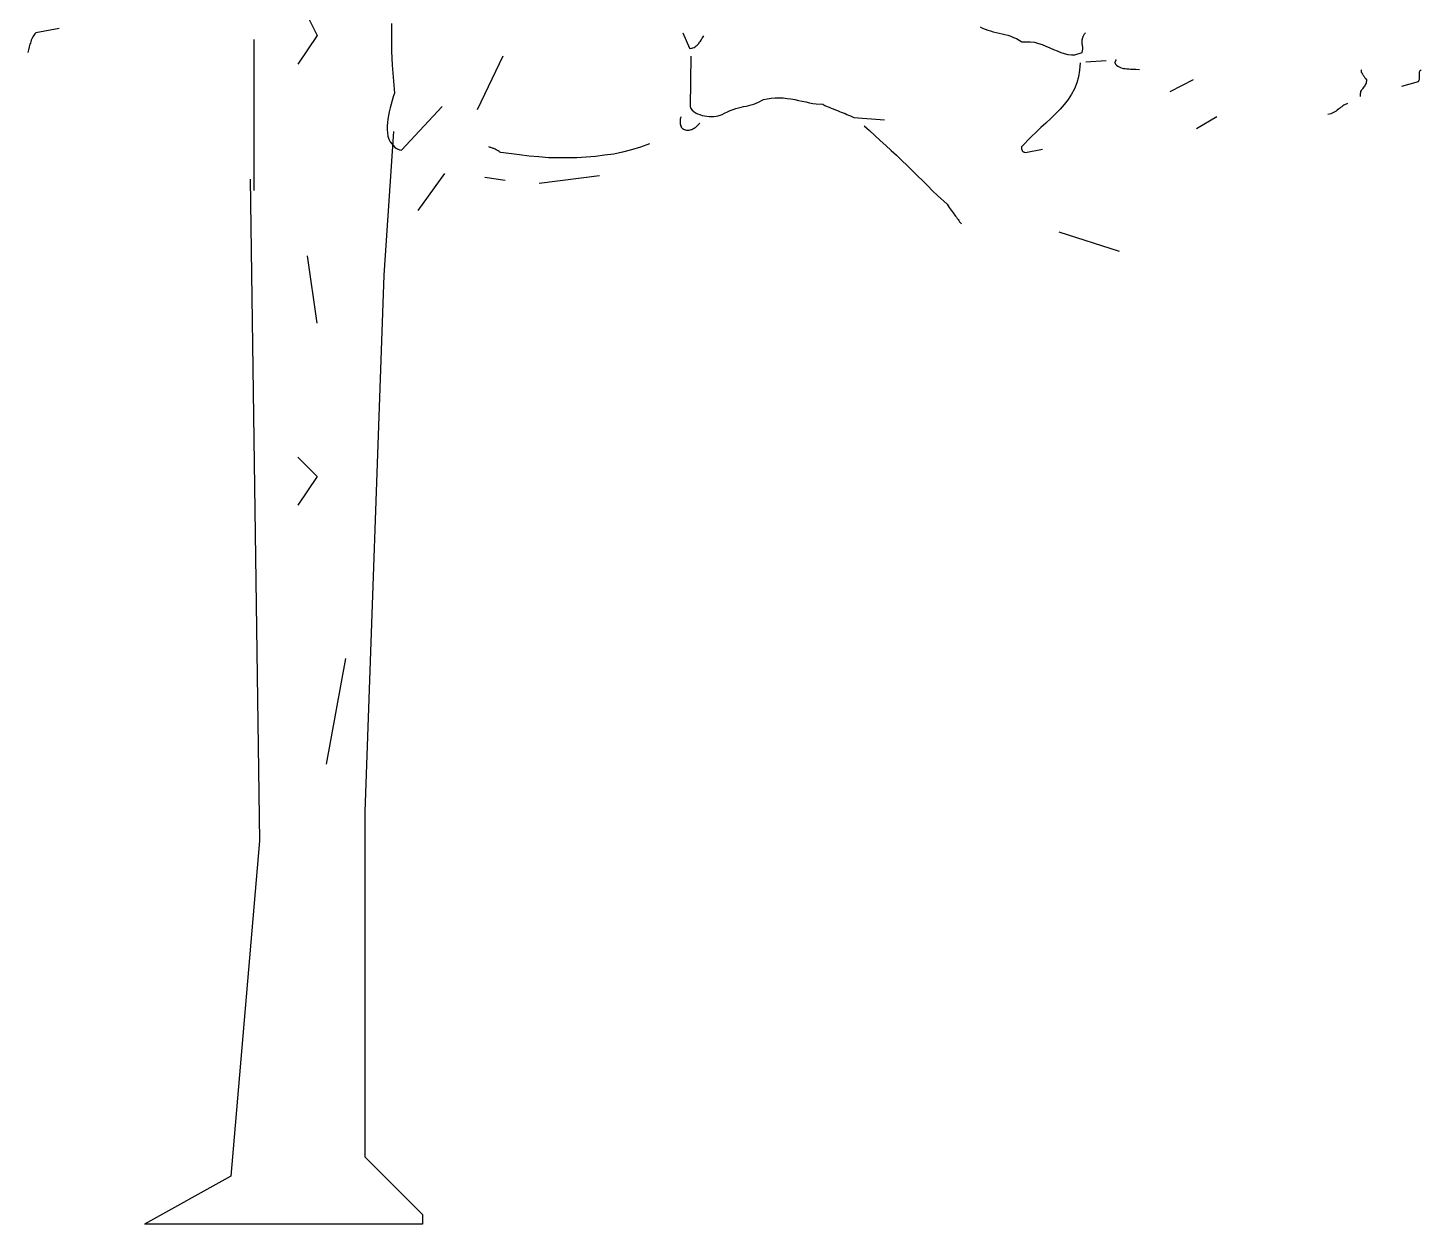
# Model space of a CAD drawing. Header units: metres. Extents: x -3.29 to 3.48, y 0 to 9.4.
# Drawn here: x -0.783 to 3.483, y 0 to 3.662 of the extents above; entities that cross this region are included whole.
import ezdxf

# ---------------------------------------------------------------- set-up
doc = ezdxf.new("R2010")
doc.units = ezdxf.units.M
doc.header["$LTSCALE"] = 0.2

msp = doc.modelspace()

# ---------------------------------------------------------------- linework, layer by layer
for p, q in [((0.0731, 3.6975), (0.1023, 3.6388)), ((0.1023, 3.6388), (0.0438, 3.5507)), ((0.3081, 2.9051), (0.3374, 3.3451)), ((-0.103, 3.1987), (-0.0737, 1.1738)), ((0.1023, 2.7582), (0.0731, 2.9638)), ((0.2491, 1.2619), (0.3081, 2.9051)), ((0.0438, 2.3475), (0.1023, 2.2888)), ((0.1023, 2.2888), (0.0438, 2.2007)), ((0.1316, 1.4083), (0.1906, 1.7313)), ((0.2491, 0.2052), (0.2491, 1.2619)), ((-0.0737, 1.1738), (-0.1615, 0.1464)), ((0.4251, 0.0294), (0.2491, 0.2052)), ((-0.1615, 0.1464), (-0.4258, 0))]:
    msp.add_line(p, q)
at = {"ltscale": 0.1}
for p, q in [((0.4251, 0), (-0.4258, 0)), ((0.4251, 0.0294), (0.4251, 0))]:
    msp.add_line(p, q, dxfattribs=at)
at = {"flags": 128}
for points in [[(0.3298, 3.6757), (0.3298, 3.6329), (0.3298, 3.5902), (0.3318, 3.5475), (0.3389, 3.462), (0.3349, 3.4508), (0.3318, 3.4396), (0.3288, 3.4284), (0.3257, 3.4172), (0.3227, 3.405), (0.3206, 3.3938), (0.3186, 3.3827), (0.3176, 3.3725), (0.3165, 3.3613), (0.3165, 3.3511), (0.3176, 3.3409), (0.3186, 3.3308), (0.3216, 3.3216), (0.3257, 3.3135), (0.3389, 3.2982), (0.3389, 3.2972), (0.3399, 3.2962), (0.341, 3.2962), (0.342, 3.2952), (0.342, 3.2941), (0.344, 3.2941), (0.345, 3.2931), (0.3461, 3.2931), (0.3471, 3.2921), (0.3491, 3.2911), (0.3501, 3.2911), (0.3522, 3.2901), (0.3542, 3.2891), (0.3562, 3.2891), (0.3603, 3.288), (0.4854, 3.4213)], [(-0.6876, 3.6604), (-0.7589, 3.6472), (-0.7619, 3.6441), (-0.764, 3.6411), (-0.766, 3.638), (-0.768, 3.635), (-0.7701, 3.6309), (-0.7711, 3.6279), (-0.7731, 3.6238), (-0.7741, 3.6197), (-0.7751, 3.6156), (-0.7772, 3.6116), (-0.7782, 3.6075), (-0.7792, 3.6034), (-0.7802, 3.5983), (-0.7812, 3.5943), (-0.7833, 3.5861)], [(-0.0914, 3.6268), (-0.0914, 3.1639)], [(1.222, 3.6472), (1.2424, 3.5994), (1.2455, 3.5983), (1.2495, 3.5994), (1.2526, 3.6004), (1.2566, 3.6014), (1.2597, 3.6034), (1.2627, 3.6065), (1.2658, 3.6085), (1.2689, 3.6116), (1.2709, 3.6146), (1.2729, 3.6187), (1.276, 3.6217), (1.278, 3.6248), (1.28, 3.6289), (1.2821, 3.6319), (1.2861, 3.638)], [(2.1326, 3.6655), (2.1398, 3.6614), (2.1479, 3.6584), (2.156, 3.6553), (2.1642, 3.6533), (2.1723, 3.6502), (2.1815, 3.6482), (2.1906, 3.6462), (2.1998, 3.6441), (2.2079, 3.6421), (2.2171, 3.6401), (2.2262, 3.637), (2.2344, 3.6329), (2.2435, 3.6289), (2.2598, 3.6197), (2.273, 3.6197), (2.2853, 3.6197), (2.2985, 3.6177), (2.3107, 3.6146), (2.3229, 3.6106), (2.3341, 3.6055), (2.3463, 3.6004), (2.3575, 3.5953), (2.3687, 3.5912), (2.3799, 3.5861), (2.39, 3.5831), (2.4012, 3.58), (2.4124, 3.579), (2.4226, 3.579), (2.445, 3.5861), (2.445, 3.5872), (2.445, 3.5882), (2.446, 3.5902), (2.446, 3.5912), (2.446, 3.5933), (2.447, 3.5953), (2.447, 3.5973), (2.447, 3.5994), (2.447, 3.6014), (2.447, 3.6034), (2.446, 3.6055), (2.446, 3.6075), (2.446, 3.6095), (2.445, 3.6116), (2.445, 3.6156), (2.445, 3.6177), (2.445, 3.6197), (2.445, 3.6217), (2.445, 3.6238), (2.445, 3.6258), (2.446, 3.6279), (2.446, 3.6299), (2.447, 3.6329), (2.448, 3.635), (2.448, 3.637), (2.4491, 3.638), (2.4501, 3.6401), (2.4511, 3.6421), (2.4521, 3.6441), (2.4552, 3.6472)], [(0.6706, 3.5749), (0.5923, 3.4111)], [(1.2465, 3.5749), (1.2444, 3.4213), (1.2465, 3.4152), (1.2505, 3.4101), (1.2556, 3.4061), (1.2607, 3.402), (1.2668, 3.3989), (1.2739, 3.3969), (1.2811, 3.3938), (1.2882, 3.3928), (1.2953, 3.3918), (1.3024, 3.3908), (1.3095, 3.3908), (1.3167, 3.3908), (1.3238, 3.3918), (1.3299, 3.3928), (1.3421, 3.3969), (1.3502, 3.401), (1.3594, 3.405), (1.3675, 3.4091), (1.3767, 3.4122), (1.3848, 3.4152), (1.393, 3.4172), (1.4011, 3.4193), (1.4082, 3.4213), (1.4164, 3.4223), (1.4245, 3.4244), (1.4316, 3.4264), (1.4398, 3.4284), (1.4469, 3.4315), (1.454, 3.4345), (1.4693, 3.4427), (1.4805, 3.4447), (1.4927, 3.4468), (1.5049, 3.4478), (1.5171, 3.4478), (1.5293, 3.4478), (1.5415, 3.4457), (1.5527, 3.4447), (1.5649, 3.4427), (1.5761, 3.4396), (1.5873, 3.4376), (1.5985, 3.4356), (1.6097, 3.4325), (1.6199, 3.4305), (1.63, 3.4295), (1.6504, 3.4284), (1.6565, 3.4244), (1.6636, 3.4213), (1.6707, 3.4193), (1.6768, 3.4162), (1.6829, 3.4142), (1.6901, 3.4111), (1.6962, 3.4091), (1.7023, 3.4061), (1.7074, 3.404), (1.7135, 3.402), (1.7196, 3.4), (1.7247, 3.3969), (1.7297, 3.3949), (1.7358, 3.3928), (1.746, 3.3877), (1.8396, 3.3806)], [(2.4389, 3.5546), (2.4368, 3.5322), (2.4338, 3.5119), (2.4287, 3.4936), (2.4216, 3.4752), (2.4124, 3.459), (2.4023, 3.4427), (2.39, 3.4274), (2.3778, 3.4132), (2.3636, 3.3989), (2.3494, 3.3847), (2.3341, 3.3704), (2.3188, 3.3572), (2.3036, 3.343), (2.2883, 3.3287), (2.2588, 3.2982), (2.2588, 3.2962), (2.2588, 3.2952), (2.2588, 3.2941), (2.2588, 3.2921), (2.2588, 3.2911), (2.2598, 3.2901), (2.2598, 3.2891), (2.2608, 3.288), (2.2608, 3.286), (2.2619, 3.285), (2.2629, 3.284), (2.2639, 3.2829), (2.2659, 3.2829), (2.2669, 3.2819), (2.271, 3.2809), (2.3239, 3.2911)], [(2.4562, 3.5577), (2.5182, 3.5617)], [(2.5488, 3.5648), (2.5477, 3.5638), (2.5477, 3.5627), (2.5477, 3.5617), (2.5467, 3.5617), (2.5467, 3.5607), (2.5467, 3.5597), (2.5457, 3.5587), (2.5457, 3.5577), (2.5447, 3.5577), (2.5447, 3.5566), (2.5447, 3.5556), (2.5467, 3.5505), (2.5498, 3.5475), (2.5539, 3.5444), (2.5579, 3.5424), (2.562, 3.5404), (2.5671, 3.5383), (2.5711, 3.5373), (2.5762, 3.5373), (2.5813, 3.5363), (2.5874, 3.5363), (2.5925, 3.5353), (2.5976, 3.5353), (2.6037, 3.5353), (2.6088, 3.5353), (2.62, 3.5343)], [(2.7848, 3.5027), (2.7136, 3.4661)], [(3.2996, 3.5332), (3.2996, 3.5302), (3.2996, 3.5281), (3.2996, 3.5261), (3.3006, 3.5251), (3.3017, 3.5231), (3.3027, 3.521), (3.3037, 3.52), (3.3047, 3.518), (3.3057, 3.517), (3.3067, 3.5149), (3.3088, 3.5129), (3.3098, 3.5109), (3.3108, 3.5088), (3.3128, 3.5068), (3.3159, 3.5027), (3.3159, 3.4986), (3.3149, 3.4956), (3.3149, 3.4925), (3.3128, 3.4895), (3.3118, 3.4864), (3.3098, 3.4834), (3.3078, 3.4813), (3.3057, 3.4783), (3.3037, 3.4752), (3.3017, 3.4732), (3.2996, 3.4702), (3.2976, 3.4671), (3.2966, 3.463), (3.2956, 3.46), (3.2956, 3.4518)], [(3.4828, 3.5332), (3.4807, 3.5312), (3.4787, 3.5302), (3.4777, 3.5281), (3.4767, 3.5261), (3.4767, 3.5241), (3.4767, 3.522), (3.4767, 3.52), (3.4767, 3.517), (3.4767, 3.5149), (3.4767, 3.5119), (3.4767, 3.5088), (3.4767, 3.5068), (3.4767, 3.5037), (3.4756, 3.5017), (3.4736, 3.4966), (3.4227, 3.4824)], [(3.2569, 3.4305), (3.2528, 3.4284), (3.2498, 3.4274), (3.2457, 3.4254), (3.2426, 3.4234), (3.2396, 3.4203), (3.2355, 3.4183), (3.2325, 3.4152), (3.2294, 3.4132), (3.2253, 3.4101), (3.2223, 3.4071), (3.2182, 3.405), (3.2142, 3.403), (3.2101, 3.401), (3.206, 3.3989), (3.1969, 3.3969)], [(1.217, 3.3898), (1.2159, 3.3877), (1.2149, 3.3867), (1.2149, 3.3857), (1.2139, 3.3837), (1.2139, 3.3827), (1.2139, 3.3806), (1.2139, 3.3786), (1.2139, 3.3766), (1.2139, 3.3745), (1.2139, 3.3725), (1.2139, 3.3704), (1.2139, 3.3684), (1.2149, 3.3654), (1.2149, 3.3633), (1.217, 3.3603), (1.217, 3.3593), (1.217, 3.3582), (1.218, 3.3572), (1.219, 3.3562), (1.22, 3.3552), (1.221, 3.3542), (1.222, 3.3532), (1.2231, 3.3532), (1.2241, 3.3521), (1.2261, 3.3511), (1.2271, 3.3511), (1.2292, 3.3501), (1.2332, 3.3491), (1.2363, 3.3491), (1.2393, 3.3491), (1.2414, 3.3491), (1.2444, 3.3501), (1.2475, 3.3511), (1.2495, 3.3511), (1.2526, 3.3532), (1.2546, 3.3542), (1.2566, 3.3552), (1.2597, 3.3572), (1.2617, 3.3582), (1.2638, 3.3603), (1.2658, 3.3623), (1.2689, 3.3654), (1.2739, 3.3704)], [(2.857, 3.3898), (2.795, 3.3532)], [(1.7776, 3.3623), (1.7938, 3.3481), (1.8101, 3.3328), (1.8264, 3.3175), (1.8437, 3.3023), (1.86, 3.287), (1.8763, 3.2718), (1.8925, 3.2555), (1.9088, 3.2402), (1.9251, 3.2239), (1.9403, 3.2087), (1.9566, 3.1934), (1.9719, 3.1782), (1.9871, 3.1629), (2.0024, 3.1486), (2.0319, 3.1222), (2.035, 3.1171), (2.038, 3.112), (2.0411, 3.108), (2.0441, 3.1039), (2.0472, 3.0998), (2.0502, 3.0957), (2.0523, 3.0927), (2.0553, 3.0886), (2.0574, 3.0856), (2.0604, 3.0825), (2.0624, 3.0784), (2.0655, 3.0754), (2.0675, 3.0723), (2.0696, 3.0683), (2.0757, 3.0622)], [(1.1203, 3.3074), (1.0928, 3.2972), (1.0654, 3.2891), (1.0379, 3.2819), (1.0104, 3.2758), (0.9819, 3.2718), (0.9545, 3.2677), (0.926, 3.2657), (0.8975, 3.2646), (0.869, 3.2636), (0.8395, 3.2636), (0.811, 3.2646), (0.7815, 3.2667), (0.752, 3.2697), (0.7225, 3.2728), (0.6645, 3.2809), (0.6615, 3.2819), (0.6594, 3.284), (0.6564, 3.286), (0.6543, 3.287), (0.6523, 3.288), (0.6503, 3.2891), (0.6472, 3.2911), (0.6452, 3.2921), (0.6431, 3.2931), (0.6411, 3.2931), (0.6391, 3.2941), (0.636, 3.2952), (0.634, 3.2962), (0.6319, 3.2962), (0.6279, 3.2982)], [(0.4926, 3.2158), (0.4112, 3.1029)], [(0.6157, 3.2046), (0.6777, 3.1955)], [(0.9667, 3.2087), (0.7825, 3.1853)], [(2.3738, 3.0378), (2.5579, 2.9787)]]:
    msp.add_lwpolyline(points, dxfattribs=at)

doc.saveas('drawing.dxf')
